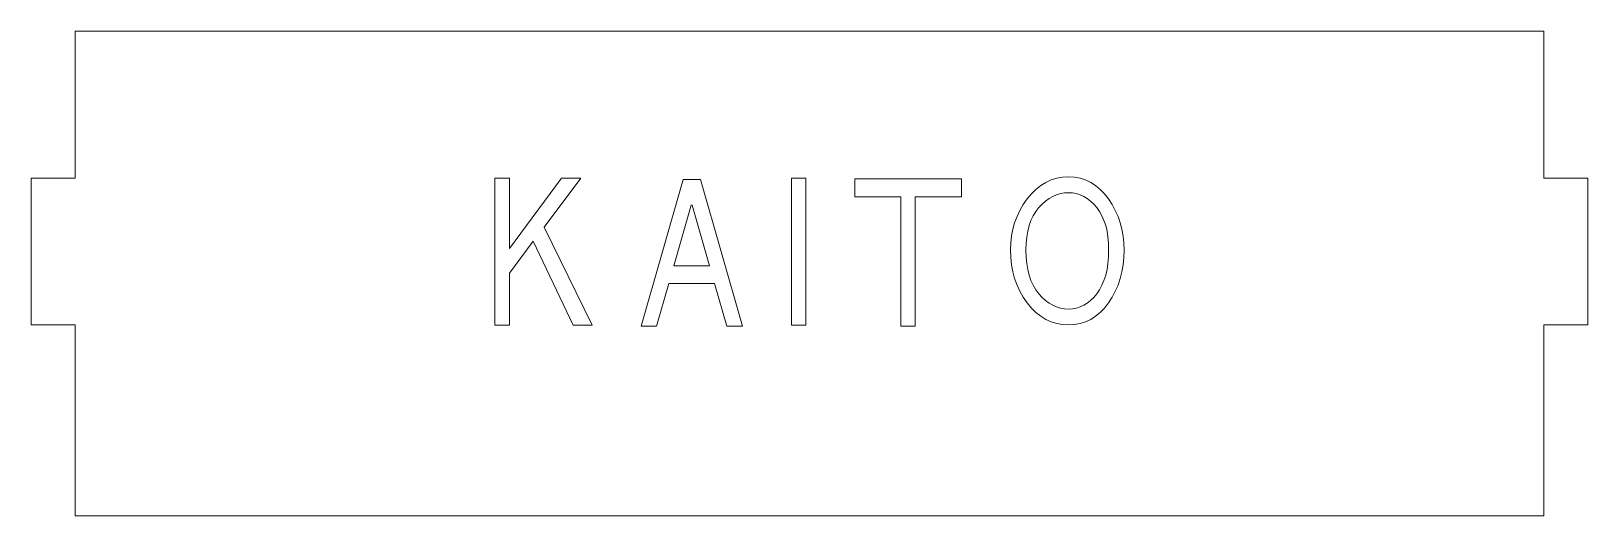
# Model space of a CAD drawing. Header units: millimetres. Extents: x 7 to 113, y 7 to 40.
import ezdxf

# ---------------------------------------------------------------- set-up
doc = ezdxf.new("R2010")
doc.units = ezdxf.units.MM
doc.layers.add('Engraving', color=7, linetype='CONTINUOUS', lineweight=0)
doc.layers.add('Panel', color=1, linetype='CONTINUOUS', lineweight=0)

msp = doc.modelspace()

# ---------------------------------------------------------------- linework, layer by layer
at = {"layer": 'Engraving'}
for points in [[(44.44, 29.98), (41.93, 26.66), (45.2, 19.98), (43.91, 19.98), (41.19, 25.69), (39.57, 23.53), (39.57, 19.98), (38.58, 19.98), (38.58, 29.98), (39.57, 29.98), (39.57, 25.21), (43.11, 29.98)], [(52.57, 29.91), (55.43, 19.91), (54.37, 19.91), (53.54, 22.82), (50.42, 22.82), (49.59, 19.91), (48.53, 19.91), (51.39, 29.91)], [(59.75, 29.98), (59.75, 19.98), (58.77, 19.98), (58.77, 29.98)], [(63.08, 28.73), (63.08, 29.94), (70.35, 29.94), (70.35, 28.73), (67.2, 28.73), (67.2, 19.92), (66.21, 19.92), (66.21, 28.73)], [(79.15, 20.37), (78.8, 20.21), (78.42, 20.09), (78.04, 20.02), (77.63, 20), (77.22, 20.02), (76.83, 20.09), (76.45, 20.21), (76.09, 20.37), (75.75, 20.59), (75.42, 20.84), (75.11, 21.15), (74.82, 21.5), (74.55, 21.88), (74.33, 22.29), (74.13, 22.71), (73.97, 23.15), (73.84, 23.61), (73.76, 24.09), (73.7, 24.59), (73.68, 25.1), (73.7, 25.59), (73.76, 26.06), (73.84, 26.52), (73.97, 26.96), (74.13, 27.39), (74.33, 27.8), (74.55, 28.2), (74.82, 28.58), (75.11, 28.93), (75.42, 29.23), (75.75, 29.49), (76.09, 29.7), (76.45, 29.87), (76.83, 29.98), (77.22, 30.05), (77.63, 30.08), (78.04, 30.05), (78.42, 29.98), (78.8, 29.87), (79.15, 29.7), (79.48, 29.49), (79.79, 29.23), (80.09, 28.93), (80.36, 28.58), (80.61, 28.19), (80.82, 27.8), (81.01, 27.38), (81.15, 26.96), (81.27, 26.51), (81.35, 26.05), (81.4, 25.58), (81.42, 25.09), (81.4, 24.58), (81.35, 24.08), (81.27, 23.61), (81.15, 23.15), (81.01, 22.71), (80.82, 22.29), (80.61, 21.88), (80.36, 21.5), (80.09, 21.15), (79.79, 20.84), (79.48, 20.59)], [(80.26, 26.39), (80.17, 26.76), (80.05, 27.11), (79.91, 27.43), (79.75, 27.73), (79.56, 27.99), (79.35, 28.23), (79.13, 28.43), (78.91, 28.61), (78.67, 28.75), (78.42, 28.86), (78.17, 28.94), (77.9, 28.99), (77.63, 29), (77.36, 28.99), (77.08, 28.94), (76.82, 28.86), (76.57, 28.75), (76.32, 28.61), (76.08, 28.43), (75.85, 28.23), (75.62, 27.99), (75.41, 27.73), (75.23, 27.43), (75.08, 27.11), (74.96, 26.76), (74.86, 26.38), (74.79, 25.98), (74.75, 25.55), (74.74, 25.09), (74.75, 24.62), (74.79, 24.18), (74.86, 23.77), (74.96, 23.38), (75.08, 23.03), (75.23, 22.7), (75.41, 22.39), (75.62, 22.12), (75.85, 21.87), (76.08, 21.66), (76.32, 21.48), (76.57, 21.34), (76.82, 21.22), (77.08, 21.14), (77.36, 21.09), (77.63, 21.07), (77.9, 21.09), (78.17, 21.14), (78.42, 21.22), (78.67, 21.34), (78.91, 21.48), (79.13, 21.66), (79.35, 21.87), (79.56, 22.12), (79.75, 22.39), (79.91, 22.7), (80.05, 23.03), (80.17, 23.39), (80.26, 23.77), (80.32, 24.19), (80.36, 24.63), (80.37, 25.1), (80.36, 25.56), (80.32, 25.99)], [(53.2, 24.03), (52.02, 28.15), (51.94, 28.15), (50.76, 24.03)]]:
    msp.add_lwpolyline(points, close=True, dxfattribs=at)
at = {"layer": 'Panel'}
for p, q in [((10, 40), (110, 40)), ((10, 40), (10, 30)), ((110, 40), (110, 30)), ((10, 30), (7, 30)), ((7, 30), (7, 20)), ((113, 30), (110, 30)), ((113, 20), (113, 30)), ((7, 20), (10, 20)), ((10, 7), (10, 20)), ((110, 20), (113, 20)), ((110, 7), (110, 20)), ((10, 7), (110, 7))]:
    msp.add_line(p, q, dxfattribs=at)

doc.saveas('drawing.dxf')
